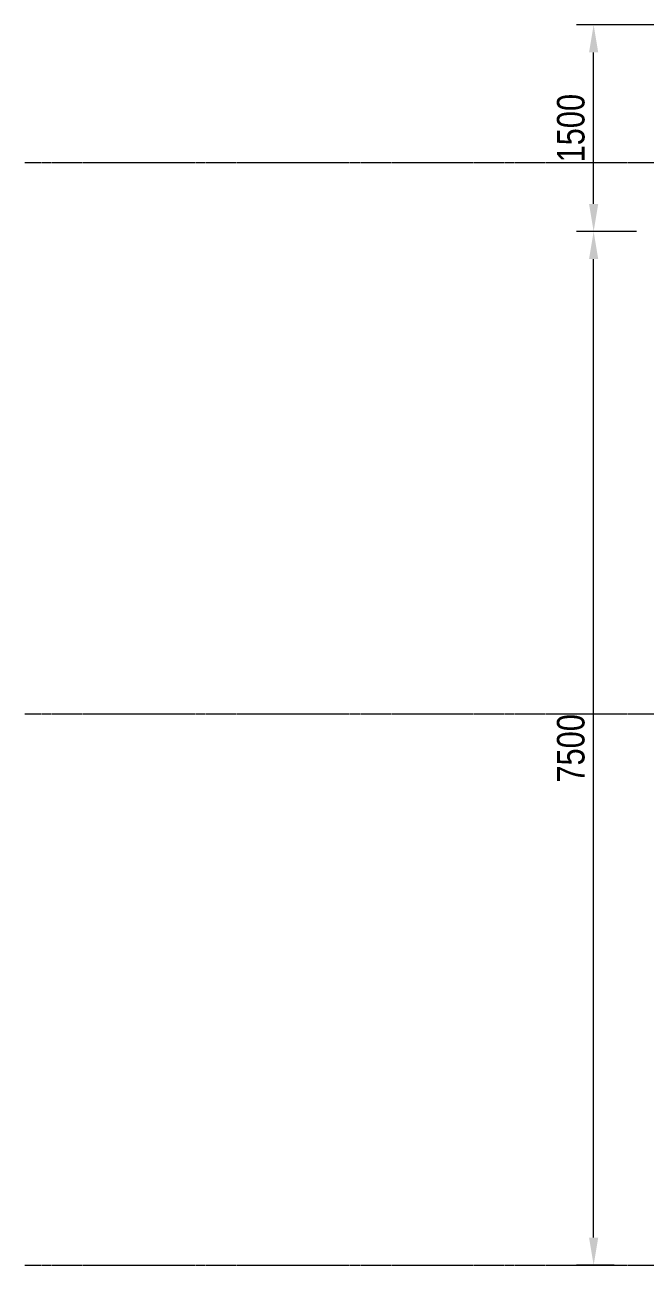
# Model space of a CAD drawing. Header units: millimetres. Extents: x -31954 to 493870, y 99509 to 604061.
# Drawn here: x 331138 to 335640, y 122118 to 131118 of the extents above; entities that cross this region are included whole.
import ezdxf

# ---------------------------------------------------------------- set-up
doc = ezdxf.new("R2010")
doc.units = ezdxf.units.MM
doc.header["$LTSCALE"] = 10
doc.linetypes.add('Center', pattern=[2, 1.25, -0.25, 0.25, -0.25])
doc.layers.add('A-ANNOTATIONS', color=1, linetype='Continuous', lineweight=9)
doc.layers.add('A-FLOR-LEVL', color=6, linetype='Continuous', lineweight=9)
doc.styles.add('Dimension Text', font='arial.ttf', dxfattribs={"width": 0.8})

msp = doc.modelspace()

# ---------------------------------------------------------------- linework, layer by layer
at = {"layer": 'A-ANNOTATIONS'}
for p, q in [((335927.5, 131118), (335140.7, 131118)), ((335265.7, 129818), (335265.7, 130918)), ((335577.5, 129618), (335140.7, 129618)), ((335577.5, 129618), (335140.7, 129618)), ((335265.7, 122318), (335265.7, 129418)), ((335415.4, 122118), (335140.7, 122118))]:
    msp.add_line(p, q, dxfattribs=at)
for points in [[(335232.4, 130918), (335299.1, 130918), (335265.7, 131118)], [(335232.4, 129818), (335299.1, 129818), (335265.7, 129618)], [(335232.4, 129418), (335299.1, 129418), (335265.7, 129618)], [(335232.4, 122318), (335299.1, 122318), (335265.7, 122118)]]:
    msp.add_solid(points, dxfattribs=at)
at = {"layer": 'A-FLOR-LEVL', "linetype": 'Center'}
for p, q in [((331137.8, 130118), (369016.9, 130118)), ((331137.8, 126118), (369016.9, 126118)), ((331137.8, 122118), (369016.9, 122118))]:
    msp.add_line(p, q, dxfattribs=at)

# ---------------------------------------------------------------- texts
at = {"layer": 'A-ANNOTATIONS', "char_height": 200, "attachment_point": 5, "rotation": 90, "style": 'Dimension Text'}
for s, insert in [('1500', (335101.1, 130368)), ('7500', (335101.1, 125868))]:
    msp.add_mtext(s, dxfattribs=dict(at, insert=insert))

doc.saveas('drawing.dxf')
